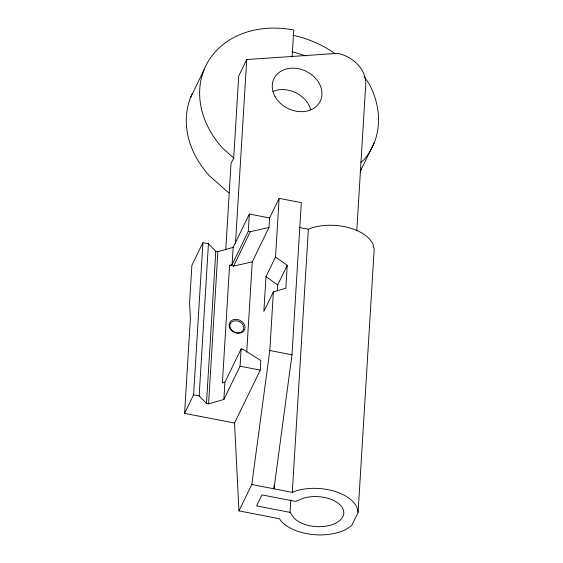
<?xml version="1.0" encoding="UTF-8"?>
<svg xmlns="http://www.w3.org/2000/svg" width="563" height="563" viewBox="0 0 563 563"><rect width="100%" height="100%" fill="white"/><g stroke="black" fill="none" stroke-linecap="round" stroke-linejoin="round"><path stroke-width="0.84" d="M184.587 413.362L193.595 394.839L199.147 395.916L206.48 403.425L208.584 403.833L223.856 399.498L224.911 382.221L241.112 348.919L243.096 349.299L260.845 360.623L260.268 370.109L234.525 423.038L184.587 413.362L190.4 318.264L189.569 303.358L191.892 265.321L202.898 242.688L208.451 243.765L215.791 251.274L217.895 251.682L233.159 247.354L249.36 214.046L269.571 217.965L279.114 198.345L301.311 202.645L292 354.796L273.991 488.811L274.202 485.306M193.595 394.839L202.898 242.688M199.147 395.916L208.451 243.765M206.48 403.425L215.791 251.274M208.584 403.833L217.895 251.682M225.749 249.824L231.034 163.488L233.708 157.992L238.719 76.033L246.735 59.544L337.504 53.365A30.874 24.842 25.9 0 1 365.725 84.598L356.787 230.731M249.36 214.046L248.304 231.33L232.104 264.631L229.584 265.349L222.392 382.939L224.911 382.221M232.104 264.631L233.159 247.354M235.489 243.512L246.735 59.544M223.856 399.498L240.056 366.196L241.112 348.919M246.735 352.1L252.259 261.858L268.987 227.452L269.571 217.965M275.525 257.002L265.982 276.623L263.85 311.452L273.393 291.831L285.849 288.207L287.25 265.314L275.525 257.002L279.114 198.345M299.227 227.501L308.369 229.275L312.782 227.558A41.169 23.203 3.5 0 1 373.023 244.215L374.184 249.318L358.096 512.4L351.741 525.469L346.238 529.283A41.169 23.203 3.5 0 1 281.563 521.725L279.445 518.741L238.965 510.887L251.795 484.511L269.811 350.489L273.393 291.831M277.341 290.874L277.707 284.934L287.25 265.314M292.113 56.877L293.759 30.029A92.628 74.527 25.9 0 0 208.345 61.184A92.628 74.527 25.9 0 0 222.617 148.168L233.708 157.992M290.044 512.372L256.601 505.891L261.95 494.898L295.392 501.38L303.929 498.044A26.637 15.011 3.5 0 1 340.256 505.088A26.637 15.011 3.5 0 1 330.474 525.202A26.637 15.011 3.5 0 1 294.146 518.157L290.044 512.372L290.789 500.134M251.795 484.511L292.281 492.358L308.369 229.275M190.646 97.392L204.01 69.911M229.584 265.349L233.554 266.116L250.289 231.71L268.987 227.452M360.792 170.385L374.163 142.903M360.813 162.433L364.113 159.596A92.628 74.527 25.9 0 0 368.779 83.218L363.944 76.42M292.281 492.358L296.687 490.633A41.169 23.203 3.5 0 1 356.928 507.298L358.096 512.4M233.554 266.116L252.259 261.858M248.304 231.33L250.289 231.71M269.811 350.489L292 354.796M240.056 366.196L260.268 370.109M292.014 51.606L306.005 55.927M265.982 276.623L277.707 284.934M234.525 423.038L238.965 510.887M229.113 192.835A92.628 74.527 25.9 0 1 227.009 191.378L209.253 175.649A92.628 74.527 25.9 0 1 192.342 93.528M361.685 168.013A92.628 74.527 25.9 0 1 360.151 171.94M293.006 35.307A92.628 74.527 25.9 0 1 335.386 53.865M272.992 91.424A25.729 20.704 25.9 0 1 310.776 109.701M274.969 96.364A25.729 20.704 25.9 0 0 317.947 104.697A25.729 20.704 25.9 0 0 298.404 68.7A25.729 20.704 25.9 0 0 274.969 96.364M230.619 328.644A7.206 5.799 25.9 0 0 242.653 330.981A7.206 5.799 25.9 0 0 237.185 320.903A7.206 5.799 25.9 0 0 230.619 328.644M230 328.356A8.234 6.622 25.9 0 0 243.758 331.023A8.234 6.622 25.9 0 0 237.502 319.502A8.234 6.622 25.9 0 0 230 328.356"/></g></svg>
